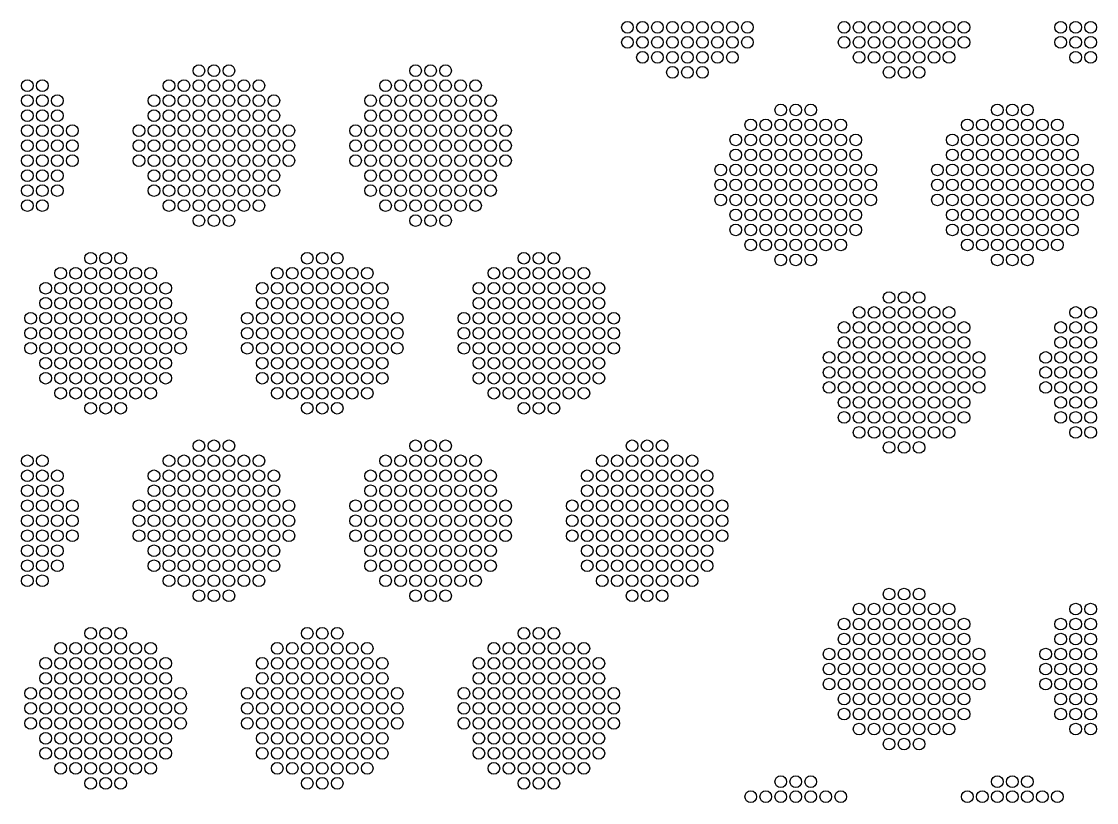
# Model space of a CAD drawing. Extents: x -49 to 54, y -38 to 38.
# Drawn here: x -3.88 to 2.58, y -28.4 to -23.71 of the extents above; entities that cross this region are included whole.
import ezdxf

# ---------------------------------------------------------------- set-up
doc = ezdxf.new("R2010")
doc.units = 0
doc.layers.add('LOWER_ELECTRODE', color=1, linetype='CONTINUOUS')

msp = doc.modelspace()

# ---------------------------------------------------------------- linework, layer by layer
at = {"layer": 'LOWER_ELECTRODE'}
for centre in [(-0.2391, -23.7439), (-0.1491, -23.7439), (-0.0591, -23.7439), (0.0309, -23.7439), (0.1209, -23.7439), (0.2109, -23.7439), (0.3009, -23.7439), (0.3909, -23.7439), (0.4809, -23.7439), (1.0609, -23.7439), (1.1509, -23.7439), (1.2409, -23.7439), (1.3309, -23.7439), (1.4209, -23.7439), (1.5109, -23.7439), (1.6009, -23.7439), (1.6909, -23.7439), (1.7809, -23.7439), (2.3609, -23.7439), (2.4509, -23.7439), (2.5409, -23.7439), (-0.2391, -23.8339), (-0.1491, -23.8339), (-0.0591, -23.8339), (0.0309, -23.8339), (0.1209, -23.8339), (0.2109, -23.8339), (0.3009, -23.8339), (0.3909, -23.8339), (0.4809, -23.8339), (1.0609, -23.8339), (1.1509, -23.8339), (1.2409, -23.8339), (1.3309, -23.8339), (1.4209, -23.8339), (1.5109, -23.8339), (1.6009, -23.8339), (1.6909, -23.8339), (1.7809, -23.8339), (2.3609, -23.8339), (2.4509, -23.8339), (2.5409, -23.8339), (-0.1491, -23.9239), (-0.0591, -23.9239), (0.0309, -23.9239), (0.1209, -23.9239), (0.2109, -23.9239), (0.3009, -23.9239), (0.3909, -23.9239), (1.1509, -23.9239), (1.2409, -23.9239), (1.3309, -23.9239), (1.4209, -23.9239), (1.5109, -23.9239), (1.6009, -23.9239), (1.6909, -23.9239), (2.4509, -23.9239), (2.5409, -23.9239), (-2.8109, -24.0041), (-2.7209, -24.0041), (-2.6309, -24.0041), (-1.5109, -24.0041), (-1.4209, -24.0041), (-1.3309, -24.0041), (0.0309, -24.0139), (0.1209, -24.0139), (0.2109, -24.0139), (1.3309, -24.0139), (1.4209, -24.0139), (1.5109, -24.0139), (-3.8409, -24.0941), (-3.7509, -24.0941), (-2.9909, -24.0941), (-2.9009, -24.0941), (-2.8109, -24.0941), (-2.7209, -24.0941), (-2.6309, -24.0941), (-2.5409, -24.0941), (-2.4509, -24.0941), (-1.6909, -24.0941), (-1.6009, -24.0941), (-1.5109, -24.0941), (-1.4209, -24.0941), (-1.3309, -24.0941), (-1.2409, -24.0941), (-1.1509, -24.0941), (-3.8409, -24.1841), (-3.7509, -24.1841), (-3.6609, -24.1841), (-3.0809, -24.1841), (-2.9909, -24.1841), (-2.9009, -24.1841), (-2.8109, -24.1841), (-2.7209, -24.1841), (-2.6309, -24.1841), (-2.5409, -24.1841), (-2.4509, -24.1841), (-2.3609, -24.1841), (-1.7809, -24.1841), (-1.6909, -24.1841), (-1.6009, -24.1841), (-1.5109, -24.1841), (-1.4209, -24.1841), (-1.3309, -24.1841), (-1.2409, -24.1841), (-1.1509, -24.1841), (-1.0609, -24.1841), (-3.8409, -24.2741), (-3.7509, -24.2741), (-3.6609, -24.2741), (-3.0809, -24.2741), (-2.9909, -24.2741), (-2.9009, -24.2741), (-2.8109, -24.2741), (-2.7209, -24.2741), (-2.6309, -24.2741), (-2.5409, -24.2741), (-2.4509, -24.2741), (-2.3609, -24.2741), (-1.7809, -24.2741), (-1.6909, -24.2741), (-1.6009, -24.2741), (-1.5109, -24.2741), (-1.4209, -24.2741), (-1.3309, -24.2741), (-1.2409, -24.2741), (-1.1509, -24.2741), (-1.0609, -24.2741), (0.6809, -24.2398), (0.7709, -24.2398), (0.8609, -24.2398), (1.9809, -24.2398), (2.0709, -24.2398), (2.1609, -24.2398), (0.5009, -24.3298), (0.5909, -24.3298), (0.6809, -24.3298), (0.7709, -24.3298), (0.8609, -24.3298), (0.9509, -24.3298), (1.0409, -24.3298), (1.8009, -24.3298), (1.8909, -24.3298), (1.9809, -24.3298), (2.0709, -24.3298), (2.1609, -24.3298), (2.2509, -24.3298), (2.3409, -24.3298), (-3.8409, -24.3641), (-3.7509, -24.3641), (-3.6609, -24.3641), (-3.5709, -24.3641), (-3.1709, -24.3641), (-3.0809, -24.3641), (-2.9909, -24.3641), (-2.9009, -24.3641), (-2.8109, -24.3641), (-2.7209, -24.3641), (-2.6309, -24.3641), (-2.5409, -24.3641), (-2.4509, -24.3641), (-2.3609, -24.3641), (-2.2709, -24.3641), (-1.8709, -24.3641), (-1.7809, -24.3641), (-1.6909, -24.3641), (-1.6009, -24.3641), (-1.5109, -24.3641), (-1.4209, -24.3641), (-1.3309, -24.3641), (-1.2409, -24.3641), (-1.1509, -24.3641), (-1.0609, -24.3641), (-0.9709, -24.3641), (0.4109, -24.4198), (0.5009, -24.4198), (0.5909, -24.4198), (0.6809, -24.4198), (0.7709, -24.4198), (0.8609, -24.4198), (0.9509, -24.4198), (1.0409, -24.4198), (1.1309, -24.4198), (1.7109, -24.4198), (1.8009, -24.4198), (1.8909, -24.4198), (1.9809, -24.4198), (2.0709, -24.4198), (2.1609, -24.4198), (2.2509, -24.4198), (2.3409, -24.4198), (2.4309, -24.4198), (-3.8409, -24.4541), (-3.7509, -24.4541), (-3.6609, -24.4541), (-3.5709, -24.4541), (-3.1709, -24.4541), (-3.0809, -24.4541), (-2.9909, -24.4541), (-2.9009, -24.4541), (-2.8109, -24.4541), (-2.7209, -24.4541), (-2.6309, -24.4541), (-2.5409, -24.4541), (-2.4509, -24.4541), (-2.3609, -24.4541), (-2.2709, -24.4541), (-1.8709, -24.4541), (-1.7809, -24.4541), (-1.6909, -24.4541), (-1.6009, -24.4541), (-1.5109, -24.4541), (-1.4209, -24.4541), (-1.3309, -24.4541), (-1.2409, -24.4541), (-1.1509, -24.4541), (-1.0609, -24.4541), (-0.9709, -24.4541), (-3.8409, -24.5441), (-3.7509, -24.5441), (-3.6609, -24.5441), (-3.5709, -24.5441), (-3.1709, -24.5441), (-3.0809, -24.5441), (-2.9909, -24.5441), (-2.9009, -24.5441), (-2.8109, -24.5441), (-2.7209, -24.5441), (-2.6309, -24.5441), (-2.5409, -24.5441), (-2.4509, -24.5441), (-2.3609, -24.5441), (-2.2709, -24.5441), (-1.8709, -24.5441), (-1.7809, -24.5441), (-1.6909, -24.5441), (-1.6009, -24.5441), (-1.5109, -24.5441), (-1.4209, -24.5441), (-1.3309, -24.5441), (-1.2409, -24.5441), (-1.1509, -24.5441), (-1.0609, -24.5441), (-0.9709, -24.5441), (0.4109, -24.5098), (0.5009, -24.5098), (0.5909, -24.5098), (0.6809, -24.5098), (0.7709, -24.5098), (0.8609, -24.5098), (0.9509, -24.5098), (1.0409, -24.5098), (1.1309, -24.5098), (1.7109, -24.5098), (1.8009, -24.5098), (1.8909, -24.5098), (1.9809, -24.5098), (2.0709, -24.5098), (2.1609, -24.5098), (2.2509, -24.5098), (2.3409, -24.5098), (2.4309, -24.5098), (0.3209, -24.5998), (0.4109, -24.5998), (0.5009, -24.5998), (0.5909, -24.5998), (0.6809, -24.5998), (0.7709, -24.5998), (0.8609, -24.5998), (0.9509, -24.5998), (1.0409, -24.5998), (1.1309, -24.5998), (1.2209, -24.5998), (1.6209, -24.5998), (1.7109, -24.5998), (1.8009, -24.5998), (1.8909, -24.5998), (1.9809, -24.5998), (2.0709, -24.5998), (2.1609, -24.5998), (2.2509, -24.5998), (2.3409, -24.5998), (2.4309, -24.5998), (2.5209, -24.5998), (-3.8409, -24.6341), (-3.7509, -24.6341), (-3.6609, -24.6341), (-3.0809, -24.6341), (-2.9909, -24.6341), (-2.9009, -24.6341), (-2.8109, -24.6341), (-2.7209, -24.6341), (-2.6309, -24.6341), (-2.5409, -24.6341), (-2.4509, -24.6341), (-2.3609, -24.6341), (-1.7809, -24.6341), (-1.6909, -24.6341), (-1.6009, -24.6341), (-1.5109, -24.6341), (-1.4209, -24.6341), (-1.3309, -24.6341), (-1.2409, -24.6341), (-1.1509, -24.6341), (-1.0609, -24.6341), (-3.8409, -24.7241), (-3.7509, -24.7241), (-3.6609, -24.7241), (-3.0809, -24.7241), (-2.9909, -24.7241), (-2.9009, -24.7241), (-2.8109, -24.7241), (-2.7209, -24.7241), (-2.6309, -24.7241), (-2.5409, -24.7241), (-2.4509, -24.7241), (-2.3609, -24.7241), (-1.7809, -24.7241), (-1.6909, -24.7241), (-1.6009, -24.7241), (-1.5109, -24.7241), (-1.4209, -24.7241), (-1.3309, -24.7241), (-1.2409, -24.7241), (-1.1509, -24.7241), (-1.0609, -24.7241), (0.3209, -24.6898), (0.4109, -24.6898), (0.5009, -24.6898), (0.5909, -24.6898), (0.6809, -24.6898), (0.7709, -24.6898), (0.8609, -24.6898), (0.9509, -24.6898), (1.0409, -24.6898), (1.1309, -24.6898), (1.2209, -24.6898), (1.6209, -24.6898), (1.7109, -24.6898), (1.8009, -24.6898), (1.8909, -24.6898), (1.9809, -24.6898), (2.0709, -24.6898), (2.1609, -24.6898), (2.2509, -24.6898), (2.3409, -24.6898), (2.4309, -24.6898), (2.5209, -24.6898), (0.3209, -24.7798), (0.4109, -24.7798), (0.5009, -24.7798), (0.5909, -24.7798), (0.6809, -24.7798), (0.7709, -24.7798), (0.8609, -24.7798), (0.9509, -24.7798), (1.0409, -24.7798), (1.1309, -24.7798), (1.2209, -24.7798), (1.6209, -24.7798), (1.7109, -24.7798), (1.8009, -24.7798), (1.8909, -24.7798), (1.9809, -24.7798), (2.0709, -24.7798), (2.1609, -24.7798), (2.2509, -24.7798), (2.3409, -24.7798), (2.4309, -24.7798), (2.5209, -24.7798), (-3.8409, -24.8141), (-3.7509, -24.8141), (-2.9909, -24.8141), (-2.9009, -24.8141), (-2.8109, -24.8141), (-2.7209, -24.8141), (-2.6309, -24.8141), (-2.5409, -24.8141), (-2.4509, -24.8141), (-1.6909, -24.8141), (-1.6009, -24.8141), (-1.5109, -24.8141), (-1.4209, -24.8141), (-1.3309, -24.8141), (-1.2409, -24.8141), (-1.1509, -24.8141), (0.4109, -24.8698), (0.5009, -24.8698), (0.5909, -24.8698), (0.6809, -24.8698), (0.7709, -24.8698), (0.8609, -24.8698), (0.9509, -24.8698), (1.0409, -24.8698), (1.1309, -24.8698), (1.7109, -24.8698), (1.8009, -24.8698), (1.8909, -24.8698), (1.9809, -24.8698), (2.0709, -24.8698), (2.1609, -24.8698), (2.2509, -24.8698), (2.3409, -24.8698), (2.4309, -24.8698), (-2.8109, -24.9041), (-2.7209, -24.9041), (-2.6309, -24.9041), (-1.5109, -24.9041), (-1.4209, -24.9041), (-1.3309, -24.9041), (0.4109, -24.9598), (0.5009, -24.9598), (0.5909, -24.9598), (0.6809, -24.9598), (0.7709, -24.9598), (0.8609, -24.9598), (0.9509, -24.9598), (1.0409, -24.9598), (1.1309, -24.9598), (1.7109, -24.9598), (1.8009, -24.9598), (1.8909, -24.9598), (1.9809, -24.9598), (2.0709, -24.9598), (2.1609, -24.9598), (2.2509, -24.9598), (2.3409, -24.9598), (2.4309, -24.9598), (0.5009, -25.0498), (0.5909, -25.0498), (0.6809, -25.0498), (0.7709, -25.0498), (0.8609, -25.0498), (0.9509, -25.0498), (1.0409, -25.0498), (1.8009, -25.0498), (1.8909, -25.0498), (1.9809, -25.0498), (2.0709, -25.0498), (2.1609, -25.0498), (2.2509, -25.0498), (2.3409, -25.0498), (-3.4609, -25.13), (-3.3709, -25.13), (-3.2809, -25.13), (-2.1609, -25.13), (-2.0709, -25.13), (-1.9809, -25.13), (-0.8609, -25.13), (-0.7709, -25.13), (-0.6809, -25.13), (0.6809, -25.1398), (0.7709, -25.1398), (0.8609, -25.1398), (1.9809, -25.1398), (2.0709, -25.1398), (2.1609, -25.1398), (-3.6409, -25.22), (-3.5509, -25.22), (-3.4609, -25.22), (-3.3709, -25.22), (-3.2809, -25.22), (-3.1909, -25.22), (-3.1009, -25.22), (-2.3409, -25.22), (-2.2509, -25.22), (-2.1609, -25.22), (-2.0709, -25.22), (-1.9809, -25.22), (-1.8909, -25.22), (-1.8009, -25.22), (-1.0409, -25.22), (-0.9509, -25.22), (-0.8609, -25.22), (-0.7709, -25.22), (-0.6809, -25.22), (-0.5909, -25.22), (-0.5009, -25.22), (-3.7309, -25.31), (-3.6409, -25.31), (-3.5509, -25.31), (-3.4609, -25.31), (-3.3709, -25.31), (-3.2809, -25.31), (-3.1909, -25.31), (-3.1009, -25.31), (-3.0109, -25.31), (-2.4309, -25.31), (-2.3409, -25.31), (-2.2509, -25.31), (-2.1609, -25.31), (-2.0709, -25.31), (-1.9809, -25.31), (-1.8909, -25.31), (-1.8009, -25.31), (-1.7109, -25.31), (-1.1309, -25.31), (-1.0409, -25.31), (-0.9509, -25.31), (-0.8609, -25.31), (-0.7709, -25.31), (-0.6809, -25.31), (-0.5909, -25.31), (-0.5009, -25.31), (-0.4109, -25.31), (1.3309, -25.3656), (1.4209, -25.3656), (1.5109, -25.3656), (-3.7309, -25.4), (-3.6409, -25.4), (-3.5509, -25.4), (-3.4609, -25.4), (-3.3709, -25.4), (-3.2809, -25.4), (-3.1909, -25.4), (-3.1009, -25.4), (-3.0109, -25.4), (-2.4309, -25.4), (-2.3409, -25.4), (-2.2509, -25.4), (-2.1609, -25.4), (-2.0709, -25.4), (-1.9809, -25.4), (-1.8909, -25.4), (-1.8009, -25.4), (-1.7109, -25.4), (-1.1309, -25.4), (-1.0409, -25.4), (-0.9509, -25.4), (-0.8609, -25.4), (-0.7709, -25.4), (-0.6809, -25.4), (-0.5909, -25.4), (-0.5009, -25.4), (-0.4109, -25.4), (-3.8209, -25.49), (-3.7309, -25.49), (-3.6409, -25.49), (-3.5509, -25.49), (-3.4609, -25.49), (-3.3709, -25.49), (-3.2809, -25.49), (-3.1909, -25.49), (-3.1009, -25.49), (-3.0109, -25.49), (-2.9209, -25.49), (-2.5209, -25.49), (-2.4309, -25.49), (-2.3409, -25.49), (-2.2509, -25.49), (-2.1609, -25.49), (-2.0709, -25.49), (-1.9809, -25.49), (-1.8909, -25.49), (-1.8009, -25.49), (-1.7109, -25.49), (-1.6209, -25.49), (-1.2209, -25.49), (-1.1309, -25.49), (-1.0409, -25.49), (-0.9509, -25.49), (-0.8609, -25.49), (-0.7709, -25.49), (-0.6809, -25.49), (-0.5909, -25.49), (-0.5009, -25.49), (-0.4109, -25.49), (-0.3209, -25.49), (1.1509, -25.4556), (1.2409, -25.4556), (1.3309, -25.4556), (1.4209, -25.4556), (1.5109, -25.4556), (1.6009, -25.4556), (1.6909, -25.4556), (2.4509, -25.4556), (2.5409, -25.4556), (-3.8209, -25.58), (-3.7309, -25.58), (-3.6409, -25.58), (-3.5509, -25.58), (-3.4609, -25.58), (-3.3709, -25.58), (-3.2809, -25.58), (-3.1909, -25.58), (-3.1009, -25.58), (-3.0109, -25.58), (-2.9209, -25.58), (-2.5209, -25.58), (-2.4309, -25.58), (-2.3409, -25.58), (-2.2509, -25.58), (-2.1609, -25.58), (-2.0709, -25.58), (-1.9809, -25.58), (-1.8909, -25.58), (-1.8009, -25.58), (-1.7109, -25.58), (-1.6209, -25.58), (-1.2209, -25.58), (-1.1309, -25.58), (-1.0409, -25.58), (-0.9509, -25.58), (-0.8609, -25.58), (-0.7709, -25.58), (-0.6809, -25.58), (-0.5909, -25.58), (-0.5009, -25.58), (-0.4109, -25.58), (-0.3209, -25.58), (1.0609, -25.5456), (1.1509, -25.5456), (1.2409, -25.5456), (1.3309, -25.5456), (1.4209, -25.5456), (1.5109, -25.5456), (1.6009, -25.5456), (1.6909, -25.5456), (1.7809, -25.5456), (2.3609, -25.5456), (2.4509, -25.5456), (2.5409, -25.5456), (1.0609, -25.6356), (1.1509, -25.6356), (1.2409, -25.6356), (1.3309, -25.6356), (1.4209, -25.6356), (1.5109, -25.6356), (1.6009, -25.6356), (1.6909, -25.6356), (1.7809, -25.6356), (2.3609, -25.6356), (2.4509, -25.6356), (2.5409, -25.6356), (-3.8209, -25.67), (-3.7309, -25.67), (-3.6409, -25.67), (-3.5509, -25.67), (-3.4609, -25.67), (-3.3709, -25.67), (-3.2809, -25.67), (-3.1909, -25.67), (-3.1009, -25.67), (-3.0109, -25.67), (-2.9209, -25.67), (-2.5209, -25.67), (-2.4309, -25.67), (-2.3409, -25.67), (-2.2509, -25.67), (-2.1609, -25.67), (-2.0709, -25.67), (-1.9809, -25.67), (-1.8909, -25.67), (-1.8009, -25.67), (-1.7109, -25.67), (-1.6209, -25.67), (-1.2209, -25.67), (-1.1309, -25.67), (-1.0409, -25.67), (-0.9509, -25.67), (-0.8609, -25.67), (-0.7709, -25.67), (-0.6809, -25.67), (-0.5909, -25.67), (-0.5009, -25.67), (-0.4109, -25.67), (-0.3209, -25.67), (-3.7309, -25.76), (-3.6409, -25.76), (-3.5509, -25.76), (-3.4609, -25.76), (-3.3709, -25.76), (-3.2809, -25.76), (-3.1909, -25.76), (-3.1009, -25.76), (-3.0109, -25.76), (-2.4309, -25.76), (-2.3409, -25.76), (-2.2509, -25.76), (-2.1609, -25.76), (-2.0709, -25.76), (-1.9809, -25.76), (-1.8909, -25.76), (-1.8009, -25.76), (-1.7109, -25.76), (-1.1309, -25.76), (-1.0409, -25.76), (-0.9509, -25.76), (-0.8609, -25.76), (-0.7709, -25.76), (-0.6809, -25.76), (-0.5909, -25.76), (-0.5009, -25.76), (-0.4109, -25.76), (0.9709, -25.7256), (1.0609, -25.7256), (1.1509, -25.7256), (1.2409, -25.7256), (1.3309, -25.7256), (1.4209, -25.7256), (1.5109, -25.7256), (1.6009, -25.7256), (1.6909, -25.7256), (1.7809, -25.7256), (1.8709, -25.7256), (2.2709, -25.7256), (2.3609, -25.7256), (2.4509, -25.7256), (2.5409, -25.7256), (0.9709, -25.8156), (1.0609, -25.8156), (1.1509, -25.8156), (1.2409, -25.8156), (1.3309, -25.8156), (1.4209, -25.8156), (1.5109, -25.8156), (1.6009, -25.8156), (1.6909, -25.8156), (1.7809, -25.8156), (1.8709, -25.8156), (2.2709, -25.8156), (2.3609, -25.8156), (2.4509, -25.8156), (2.5409, -25.8156), (-3.7309, -25.85), (-3.6409, -25.85), (-3.5509, -25.85), (-3.4609, -25.85), (-3.3709, -25.85), (-3.2809, -25.85), (-3.1909, -25.85), (-3.1009, -25.85), (-3.0109, -25.85), (-2.4309, -25.85), (-2.3409, -25.85), (-2.2509, -25.85), (-2.1609, -25.85), (-2.0709, -25.85), (-1.9809, -25.85), (-1.8909, -25.85), (-1.8009, -25.85), (-1.7109, -25.85), (-1.1309, -25.85), (-1.0409, -25.85), (-0.9509, -25.85), (-0.8609, -25.85), (-0.7709, -25.85), (-0.6809, -25.85), (-0.5909, -25.85), (-0.5009, -25.85), (-0.4109, -25.85), (0.9709, -25.9056), (1.0609, -25.9056), (1.1509, -25.9056), (1.2409, -25.9056), (1.3309, -25.9056), (1.4209, -25.9056), (1.5109, -25.9056), (1.6009, -25.9056), (1.6909, -25.9056), (1.7809, -25.9056), (1.8709, -25.9056), (2.2709, -25.9056), (2.3609, -25.9056), (2.4509, -25.9056), (2.5409, -25.9056), (-3.6409, -25.94), (-3.5509, -25.94), (-3.4609, -25.94), (-3.3709, -25.94), (-3.2809, -25.94), (-3.1909, -25.94), (-3.1009, -25.94), (-2.3409, -25.94), (-2.2509, -25.94), (-2.1609, -25.94), (-2.0709, -25.94), (-1.9809, -25.94), (-1.8909, -25.94), (-1.8009, -25.94), (-1.0409, -25.94), (-0.9509, -25.94), (-0.8609, -25.94), (-0.7709, -25.94), (-0.6809, -25.94), (-0.5909, -25.94), (-0.5009, -25.94), (-3.4609, -26.03), (-3.3709, -26.03), (-3.2809, -26.03), (-2.1609, -26.03), (-2.0709, -26.03), (-1.9809, -26.03), (-0.8609, -26.03), (-0.7709, -26.03), (-0.6809, -26.03), (1.0609, -25.9956), (1.1509, -25.9956), (1.2409, -25.9956), (1.3309, -25.9956), (1.4209, -25.9956), (1.5109, -25.9956), (1.6009, -25.9956), (1.6909, -25.9956), (1.7809, -25.9956), (2.3609, -25.9956), (2.4509, -25.9956), (2.5409, -25.9956), (1.0609, -26.0856), (1.1509, -26.0856), (1.2409, -26.0856), (1.3309, -26.0856), (1.4209, -26.0856), (1.5109, -26.0856), (1.6009, -26.0856), (1.6909, -26.0856), (1.7809, -26.0856), (2.3609, -26.0856), (2.4509, -26.0856), (2.5409, -26.0856), (1.1509, -26.1756), (1.2409, -26.1756), (1.3309, -26.1756), (1.4209, -26.1756), (1.5109, -26.1756), (1.6009, -26.1756), (1.6909, -26.1756), (2.4509, -26.1756), (2.5409, -26.1756), (-2.8109, -26.2558), (-2.7209, -26.2558), (-2.6309, -26.2558), (-1.5109, -26.2558), (-1.4209, -26.2558), (-1.3309, -26.2558), (-0.2109, -26.2558), (-0.1209, -26.2558), (-0.0309, -26.2558), (1.3309, -26.2656), (1.4209, -26.2656), (1.5109, -26.2656), (-3.8409, -26.3458), (-3.7509, -26.3458), (-2.9909, -26.3458), (-2.9009, -26.3458), (-2.8109, -26.3458), (-2.7209, -26.3458), (-2.6309, -26.3458), (-2.5409, -26.3458), (-2.4509, -26.3458), (-1.6909, -26.3458), (-1.6009, -26.3458), (-1.5109, -26.3458), (-1.4209, -26.3458), (-1.3309, -26.3458), (-1.2409, -26.3458), (-1.1509, -26.3458), (-0.3909, -26.3458), (-0.3009, -26.3458), (-0.2109, -26.3458), (-0.1209, -26.3458), (-0.0309, -26.3458), (0.0591, -26.3458), (0.1491, -26.3458), (-3.8409, -26.4358), (-3.7509, -26.4358), (-3.6609, -26.4358), (-3.0809, -26.4358), (-2.9909, -26.4358), (-2.9009, -26.4358), (-2.8109, -26.4358), (-2.7209, -26.4358), (-2.6309, -26.4358), (-2.5409, -26.4358), (-2.4509, -26.4358), (-2.3609, -26.4358), (-1.7809, -26.4358), (-1.6909, -26.4358), (-1.6009, -26.4358), (-1.5109, -26.4358), (-1.4209, -26.4358), (-1.3309, -26.4358), (-1.2409, -26.4358), (-1.1509, -26.4358), (-1.0609, -26.4358), (-0.4809, -26.4358), (-0.3909, -26.4358), (-0.3009, -26.4358), (-0.2109, -26.4358), (-0.1209, -26.4358), (-0.0309, -26.4358), (0.0591, -26.4358), (0.1491, -26.4358), (0.2391, -26.4358), (-3.8409, -26.5258), (-3.7509, -26.5258), (-3.6609, -26.5258), (-3.0809, -26.5258), (-2.9909, -26.5258), (-2.9009, -26.5258), (-2.8109, -26.5258), (-2.7209, -26.5258), (-2.6309, -26.5258), (-2.5409, -26.5258), (-2.4509, -26.5258), (-2.3609, -26.5258), (-1.7809, -26.5258), (-1.6909, -26.5258), (-1.6009, -26.5258), (-1.5109, -26.5258), (-1.4209, -26.5258), (-1.3309, -26.5258), (-1.2409, -26.5258), (-1.1509, -26.5258), (-1.0609, -26.5258), (-0.4809, -26.5258), (-0.3909, -26.5258), (-0.3009, -26.5258), (-0.2109, -26.5258), (-0.1209, -26.5258), (-0.0309, -26.5258), (0.0591, -26.5258), (0.1491, -26.5258), (0.2391, -26.5258), (-3.8409, -26.6158), (-3.7509, -26.6158), (-3.6609, -26.6158), (-3.5709, -26.6158), (-3.1709, -26.6158), (-3.0809, -26.6158), (-2.9909, -26.6158), (-2.9009, -26.6158), (-2.8109, -26.6158), (-2.7209, -26.6158), (-2.6309, -26.6158), (-2.5409, -26.6158), (-2.4509, -26.6158), (-2.3609, -26.6158), (-2.2709, -26.6158), (-1.8709, -26.6158), (-1.7809, -26.6158), (-1.6909, -26.6158), (-1.6009, -26.6158), (-1.5109, -26.6158), (-1.4209, -26.6158), (-1.3309, -26.6158), (-1.2409, -26.6158), (-1.1509, -26.6158), (-1.0609, -26.6158), (-0.9709, -26.6158), (-0.5709, -26.6158), (-0.4809, -26.6158), (-0.3909, -26.6158), (-0.3009, -26.6158), (-0.2109, -26.6158), (-0.1209, -26.6158), (-0.0309, -26.6158), (0.0591, -26.6158), (0.1491, -26.6158), (0.2391, -26.6158), (0.3291, -26.6158), (-3.8409, -26.7058), (-3.7509, -26.7058), (-3.6609, -26.7058), (-3.5709, -26.7058), (-3.1709, -26.7058), (-3.0809, -26.7058), (-2.9909, -26.7058), (-2.9009, -26.7058), (-2.8109, -26.7058), (-2.7209, -26.7058), (-2.6309, -26.7058), (-2.5409, -26.7058), (-2.4509, -26.7058), (-2.3609, -26.7058), (-2.2709, -26.7058), (-1.8709, -26.7058), (-1.7809, -26.7058), (-1.6909, -26.7058), (-1.6009, -26.7058), (-1.5109, -26.7058), (-1.4209, -26.7058), (-1.3309, -26.7058), (-1.2409, -26.7058), (-1.1509, -26.7058), (-1.0609, -26.7058), (-0.9709, -26.7058), (-0.5709, -26.7058), (-0.4809, -26.7058), (-0.3909, -26.7058), (-0.3009, -26.7058), (-0.2109, -26.7058), (-0.1209, -26.7058), (-0.0309, -26.7058), (0.0591, -26.7058), (0.1491, -26.7058), (0.2391, -26.7058), (0.3291, -26.7058), (-3.8409, -26.7958), (-3.7509, -26.7958), (-3.6609, -26.7958), (-3.5709, -26.7958), (-3.1709, -26.7958), (-3.0809, -26.7958), (-2.9909, -26.7958), (-2.9009, -26.7958), (-2.8109, -26.7958), (-2.7209, -26.7958), (-2.6309, -26.7958), (-2.5409, -26.7958), (-2.4509, -26.7958), (-2.3609, -26.7958), (-2.2709, -26.7958), (-1.8709, -26.7958), (-1.7809, -26.7958), (-1.6909, -26.7958), (-1.6009, -26.7958), (-1.5109, -26.7958), (-1.4209, -26.7958), (-1.3309, -26.7958), (-1.2409, -26.7958), (-1.1509, -26.7958), (-1.0609, -26.7958), (-0.9709, -26.7958), (-0.5709, -26.7958), (-0.4809, -26.7958), (-0.3909, -26.7958), (-0.3009, -26.7958), (-0.2109, -26.7958), (-0.1209, -26.7958), (-0.0309, -26.7958), (0.0591, -26.7958), (0.1491, -26.7958), (0.2391, -26.7958), (0.3291, -26.7958), (-3.8409, -26.8858), (-3.7509, -26.8858), (-3.6609, -26.8858), (-3.0809, -26.8858), (-2.9909, -26.8858), (-2.9009, -26.8858), (-2.8109, -26.8858), (-2.7209, -26.8858), (-2.6309, -26.8858), (-2.5409, -26.8858), (-2.4509, -26.8858), (-2.3609, -26.8858), (-1.7809, -26.8858), (-1.6909, -26.8858), (-1.6009, -26.8858), (-1.5109, -26.8858), (-1.4209, -26.8858), (-1.3309, -26.8858), (-1.2409, -26.8858), (-1.1509, -26.8858), (-1.0609, -26.8858), (-0.4809, -26.8858), (-0.3909, -26.8858), (-0.3009, -26.8858), (-0.2109, -26.8858), (-0.1209, -26.8858), (-0.0309, -26.8858), (0.0591, -26.8858), (0.1491, -26.8858), (0.2391, -26.8858), (-3.8409, -26.9758), (-3.7509, -26.9758), (-3.6609, -26.9758), (-3.0809, -26.9758), (-2.9909, -26.9758), (-2.9009, -26.9758), (-2.8109, -26.9758), (-2.7209, -26.9758), (-2.6309, -26.9758), (-2.5409, -26.9758), (-2.4509, -26.9758), (-2.3609, -26.9758), (-1.7809, -26.9758), (-1.6909, -26.9758), (-1.6009, -26.9758), (-1.5109, -26.9758), (-1.4209, -26.9758), (-1.3309, -26.9758), (-1.2409, -26.9758), (-1.1509, -26.9758), (-1.0609, -26.9758), (-0.4809, -26.9758), (-0.3909, -26.9758), (-0.3009, -26.9758), (-0.2109, -26.9758), (-0.1209, -26.9758), (-0.0309, -26.9758), (0.0591, -26.9758), (0.1491, -26.9758), (0.2391, -26.9758), (-3.8409, -27.0658), (-3.7509, -27.0658), (-2.9909, -27.0658), (-2.9009, -27.0658), (-2.8109, -27.0658), (-2.7209, -27.0658), (-2.6309, -27.0658), (-2.5409, -27.0658), (-2.4509, -27.0658), (-1.6909, -27.0658), (-1.6009, -27.0658), (-1.5109, -27.0658), (-1.4209, -27.0658), (-1.3309, -27.0658), (-1.2409, -27.0658), (-1.1509, -27.0658), (-0.3909, -27.0658), (-0.3009, -27.0658), (-0.2109, -27.0658), (-0.1209, -27.0658), (-0.0309, -27.0658), (0.0591, -27.0658), (0.1491, -27.0658), (-2.8109, -27.1558), (-2.7209, -27.1558), (-2.6309, -27.1558), (-1.5109, -27.1558), (-1.4209, -27.1558), (-1.3309, -27.1558), (-0.2109, -27.1558), (-0.1209, -27.1558), (-0.0309, -27.1558), (1.3309, -27.146), (1.4209, -27.146), (1.5109, -27.146), (1.1509, -27.236), (1.2409, -27.236), (1.3309, -27.236), (1.4209, -27.236), (1.5109, -27.236), (1.6009, -27.236), (1.6909, -27.236), (2.4509, -27.236), (2.5409, -27.236), (1.0609, -27.326), (1.1509, -27.326), (1.2409, -27.326), (1.3309, -27.326), (1.4209, -27.326), (1.5109, -27.326), (1.6009, -27.326), (1.6909, -27.326), (1.7809, -27.326), (2.3609, -27.326), (2.4509, -27.326), (2.5409, -27.326), (-3.4609, -27.3816), (-3.3709, -27.3816), (-3.2809, -27.3816), (-2.1609, -27.3816), (-2.0709, -27.3816), (-1.9809, -27.3816), (-0.8609, -27.3816), (-0.7709, -27.3816), (-0.6809, -27.3816), (1.0609, -27.416), (1.1509, -27.416), (1.2409, -27.416), (1.3309, -27.416), (1.4209, -27.416), (1.5109, -27.416), (1.6009, -27.416), (1.6909, -27.416), (1.7809, -27.416), (2.3609, -27.416), (2.4509, -27.416), (2.5409, -27.416), (-3.6409, -27.4716), (-3.5509, -27.4716), (-3.4609, -27.4716), (-3.3709, -27.4716), (-3.2809, -27.4716), (-3.1909, -27.4716), (-3.1009, -27.4716), (-2.3409, -27.4716), (-2.2509, -27.4716), (-2.1609, -27.4716), (-2.0709, -27.4716), (-1.9809, -27.4716), (-1.8909, -27.4716), (-1.8009, -27.4716), (-1.0409, -27.4716), (-0.9509, -27.4716), (-0.8609, -27.4716), (-0.7709, -27.4716), (-0.6809, -27.4716), (-0.5909, -27.4716), (-0.5009, -27.4716), (0.9709, -27.506), (1.0609, -27.506), (1.1509, -27.506), (1.2409, -27.506), (1.3309, -27.506), (1.4209, -27.506), (1.5109, -27.506), (1.6009, -27.506), (1.6909, -27.506), (1.7809, -27.506), (1.8709, -27.506), (2.2709, -27.506), (2.3609, -27.506), (2.4509, -27.506), (2.5409, -27.506), (-3.7309, -27.5616), (-3.6409, -27.5616), (-3.5509, -27.5616), (-3.4609, -27.5616), (-3.3709, -27.5616), (-3.2809, -27.5616), (-3.1909, -27.5616), (-3.1009, -27.5616), (-3.0109, -27.5616), (-2.4309, -27.5616), (-2.3409, -27.5616), (-2.2509, -27.5616), (-2.1609, -27.5616), (-2.0709, -27.5616), (-1.9809, -27.5616), (-1.8909, -27.5616), (-1.8009, -27.5616), (-1.7109, -27.5616), (-1.1309, -27.5616), (-1.0409, -27.5616), (-0.9509, -27.5616), (-0.8609, -27.5616), (-0.7709, -27.5616), (-0.6809, -27.5616), (-0.5909, -27.5616), (-0.5009, -27.5616), (-0.4109, -27.5616), (0.9709, -27.596), (1.0609, -27.596), (1.1509, -27.596), (1.2409, -27.596), (1.3309, -27.596), (1.4209, -27.596), (1.5109, -27.596), (1.6009, -27.596), (1.6909, -27.596), (1.7809, -27.596), (1.8709, -27.596), (2.2709, -27.596), (2.3609, -27.596), (2.4509, -27.596), (2.5409, -27.596), (-3.7309, -27.6516), (-3.6409, -27.6516), (-3.5509, -27.6516), (-3.4609, -27.6516), (-3.3709, -27.6516), (-3.2809, -27.6516), (-3.1909, -27.6516), (-3.1009, -27.6516), (-3.0109, -27.6516), (-2.4309, -27.6516), (-2.3409, -27.6516), (-2.2509, -27.6516), (-2.1609, -27.6516), (-2.0709, -27.6516), (-1.9809, -27.6516), (-1.8909, -27.6516), (-1.8009, -27.6516), (-1.7109, -27.6516), (-1.1309, -27.6516), (-1.0409, -27.6516), (-0.9509, -27.6516), (-0.8609, -27.6516), (-0.7709, -27.6516), (-0.6809, -27.6516), (-0.5909, -27.6516), (-0.5009, -27.6516), (-0.4109, -27.6516), (0.9709, -27.686), (1.0609, -27.686), (1.1509, -27.686), (1.2409, -27.686), (1.3309, -27.686), (1.4209, -27.686), (1.5109, -27.686), (1.6009, -27.686), (1.6909, -27.686), (1.7809, -27.686), (1.8709, -27.686), (2.2709, -27.686), (2.3609, -27.686), (2.4509, -27.686), (2.5409, -27.686), (-3.8209, -27.7416), (-3.7309, -27.7416), (-3.6409, -27.7416), (-3.5509, -27.7416), (-3.4609, -27.7416), (-3.3709, -27.7416), (-3.2809, -27.7416), (-3.1909, -27.7416), (-3.1009, -27.7416), (-3.0109, -27.7416), (-2.9209, -27.7416), (-2.5209, -27.7416), (-2.4309, -27.7416), (-2.3409, -27.7416), (-2.2509, -27.7416), (-2.1609, -27.7416), (-2.0709, -27.7416), (-1.9809, -27.7416), (-1.8909, -27.7416), (-1.8009, -27.7416), (-1.7109, -27.7416), (-1.6209, -27.7416), (-1.2209, -27.7416), (-1.1309, -27.7416), (-1.0409, -27.7416), (-0.9509, -27.7416), (-0.8609, -27.7416), (-0.7709, -27.7416), (-0.6809, -27.7416), (-0.5909, -27.7416), (-0.5009, -27.7416), (-0.4109, -27.7416), (-0.3209, -27.7416), (1.0609, -27.776), (1.1509, -27.776), (1.2409, -27.776), (1.3309, -27.776), (1.4209, -27.776), (1.5109, -27.776), (1.6009, -27.776), (1.6909, -27.776), (1.7809, -27.776), (2.3609, -27.776), (2.4509, -27.776), (2.5409, -27.776), (-3.8209, -27.8316), (-3.7309, -27.8316), (-3.6409, -27.8316), (-3.5509, -27.8316), (-3.4609, -27.8316), (-3.3709, -27.8316), (-3.2809, -27.8316), (-3.1909, -27.8316), (-3.1009, -27.8316), (-3.0109, -27.8316), (-2.9209, -27.8316), (-2.5209, -27.8316), (-2.4309, -27.8316), (-2.3409, -27.8316), (-2.2509, -27.8316), (-2.1609, -27.8316), (-2.0709, -27.8316), (-1.9809, -27.8316), (-1.8909, -27.8316), (-1.8009, -27.8316), (-1.7109, -27.8316), (-1.6209, -27.8316), (-1.2209, -27.8316), (-1.1309, -27.8316), (-1.0409, -27.8316), (-0.9509, -27.8316), (-0.8609, -27.8316), (-0.7709, -27.8316), (-0.6809, -27.8316), (-0.5909, -27.8316), (-0.5009, -27.8316), (-0.4109, -27.8316), (-0.3209, -27.8316), (1.0609, -27.866), (1.1509, -27.866), (1.2409, -27.866), (1.3309, -27.866), (1.4209, -27.866), (1.5109, -27.866), (1.6009, -27.866), (1.6909, -27.866), (1.7809, -27.866), (2.3609, -27.866), (2.4509, -27.866), (2.5409, -27.866), (-3.8209, -27.9216), (-3.7309, -27.9216), (-3.6409, -27.9216), (-3.5509, -27.9216), (-3.4609, -27.9216), (-3.3709, -27.9216), (-3.2809, -27.9216), (-3.1909, -27.9216), (-3.1009, -27.9216), (-3.0109, -27.9216), (-2.9209, -27.9216), (-2.5209, -27.9216), (-2.4309, -27.9216), (-2.3409, -27.9216), (-2.2509, -27.9216), (-2.1609, -27.9216), (-2.0709, -27.9216), (-1.9809, -27.9216), (-1.8909, -27.9216), (-1.8009, -27.9216), (-1.7109, -27.9216), (-1.6209, -27.9216), (-1.2209, -27.9216), (-1.1309, -27.9216), (-1.0409, -27.9216), (-0.9509, -27.9216), (-0.8609, -27.9216), (-0.7709, -27.9216), (-0.6809, -27.9216), (-0.5909, -27.9216), (-0.5009, -27.9216), (-0.4109, -27.9216), (-0.3209, -27.9216), (1.1509, -27.956), (1.2409, -27.956), (1.3309, -27.956), (1.4209, -27.956), (1.5109, -27.956), (1.6009, -27.956), (1.6909, -27.956), (2.4509, -27.956), (2.5409, -27.956), (-3.7309, -28.0116), (-3.6409, -28.0116), (-3.5509, -28.0116), (-3.4609, -28.0116), (-3.3709, -28.0116), (-3.2809, -28.0116), (-3.1909, -28.0116), (-3.1009, -28.0116), (-3.0109, -28.0116), (-2.4309, -28.0116), (-2.3409, -28.0116), (-2.2509, -28.0116), (-2.1609, -28.0116), (-2.0709, -28.0116), (-1.9809, -28.0116), (-1.8909, -28.0116), (-1.8009, -28.0116), (-1.7109, -28.0116), (-1.1309, -28.0116), (-1.0409, -28.0116), (-0.9509, -28.0116), (-0.8609, -28.0116), (-0.7709, -28.0116), (-0.6809, -28.0116), (-0.5909, -28.0116), (-0.5009, -28.0116), (-0.4109, -28.0116), (1.3309, -28.046), (1.4209, -28.046), (1.5109, -28.046), (-3.7309, -28.1016), (-3.6409, -28.1016), (-3.5509, -28.1016), (-3.4609, -28.1016), (-3.3709, -28.1016), (-3.2809, -28.1016), (-3.1909, -28.1016), (-3.1009, -28.1016), (-3.0109, -28.1016), (-2.4309, -28.1016), (-2.3409, -28.1016), (-2.2509, -28.1016), (-2.1609, -28.1016), (-2.0709, -28.1016), (-1.9809, -28.1016), (-1.8909, -28.1016), (-1.8009, -28.1016), (-1.7109, -28.1016), (-1.1309, -28.1016), (-1.0409, -28.1016), (-0.9509, -28.1016), (-0.8609, -28.1016), (-0.7709, -28.1016), (-0.6809, -28.1016), (-0.5909, -28.1016), (-0.5009, -28.1016), (-0.4109, -28.1016), (-3.6409, -28.1916), (-3.5509, -28.1916), (-3.4609, -28.1916), (-3.3709, -28.1916), (-3.2809, -28.1916), (-3.1909, -28.1916), (-3.1009, -28.1916), (-2.3409, -28.1916), (-2.2509, -28.1916), (-2.1609, -28.1916), (-2.0709, -28.1916), (-1.9809, -28.1916), (-1.8909, -28.1916), (-1.8009, -28.1916), (-1.0409, -28.1916), (-0.9509, -28.1916), (-0.8609, -28.1916), (-0.7709, -28.1916), (-0.6809, -28.1916), (-0.5909, -28.1916), (-0.5009, -28.1916), (-3.4609, -28.2816), (-3.3709, -28.2816), (-3.2809, -28.2816), (-2.1609, -28.2816), (-2.0709, -28.2816), (-1.9809, -28.2816), (-0.8609, -28.2816), (-0.7709, -28.2816), (-0.6809, -28.2816), (0.6809, -28.2718), (0.7709, -28.2718), (0.8609, -28.2718), (1.9809, -28.2718), (2.0709, -28.2718), (2.1609, -28.2718), (0.5009, -28.3618), (0.5909, -28.3618), (0.6809, -28.3618), (0.7709, -28.3618), (0.8609, -28.3618), (0.9509, -28.3618), (1.0409, -28.3618), (1.8009, -28.3618), (1.8909, -28.3618), (1.9809, -28.3618), (2.0709, -28.3618), (2.1609, -28.3618), (2.2509, -28.3618), (2.3409, -28.3618)]:
    msp.add_circle(centre, 0.035, dxfattribs=at)

doc.saveas('drawing.dxf')
